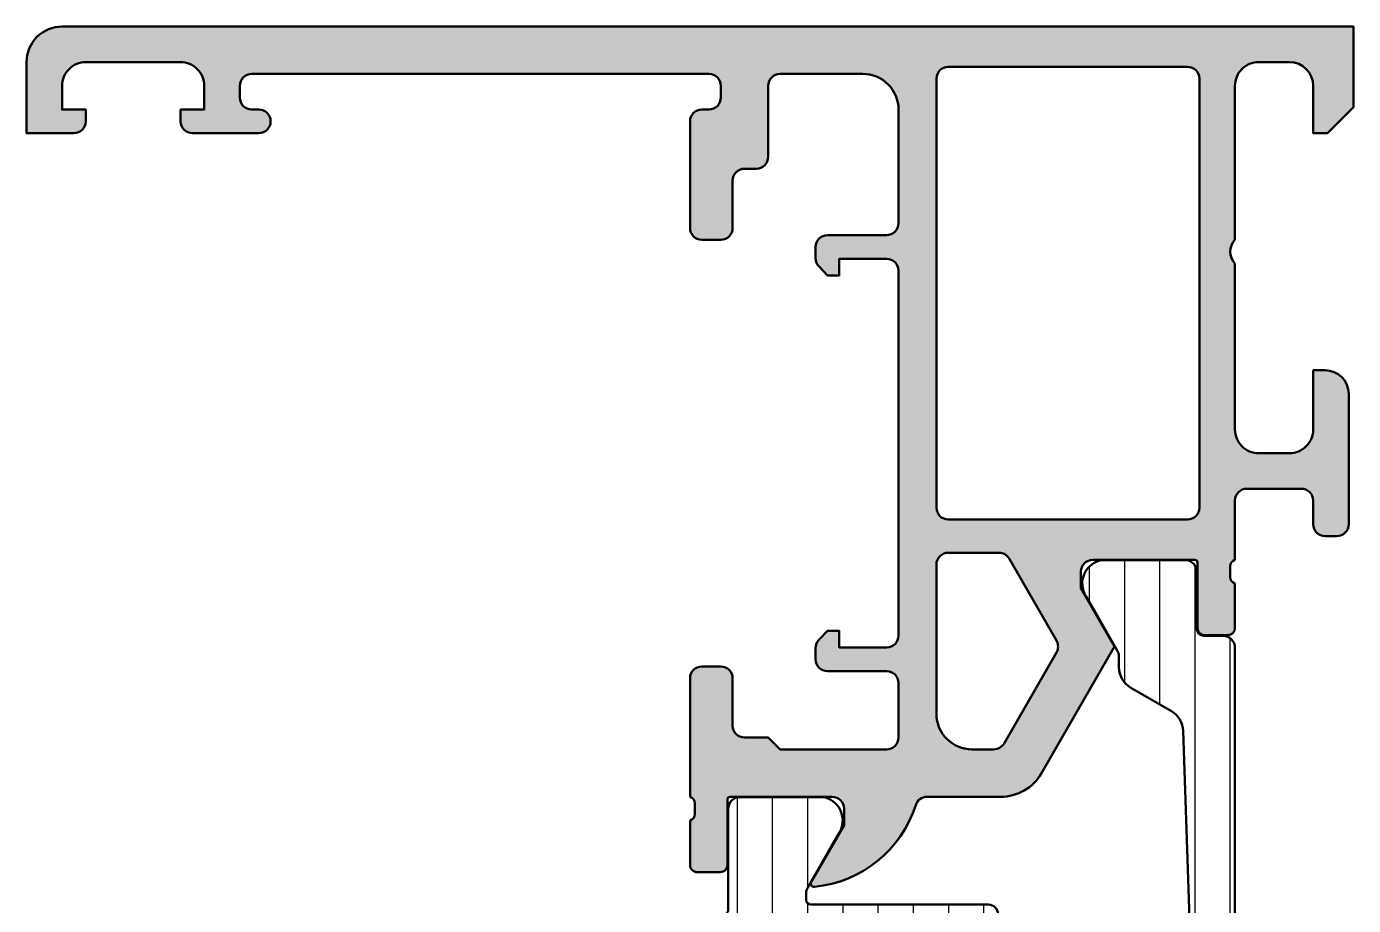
# Model space of a CAD drawing. Extents: x -30 to 48, y 0 to 85.
# Drawn here: x -30 to 26, y 47.9 to 85 of the extents above; entities that cross this region are included whole.
import ezdxf

# ---------------------------------------------------------------- set-up
doc = ezdxf.new("R2010")
doc.units = 0
for name, color, linetype, lineweight in [('0S-Alu contour', 7, 'Continuous', 50), ('0S-Alu hatch', 252, 'Continuous', 25), ('0S-Plastic contour', 254, 'Continuous', 50), ('0S-Plastic hatch', 253, 'Continuous', 25)]:
    doc.layers.add(name, color=color, linetype=linetype, lineweight=lineweight)
pattern_1 = [(90, (0, 0), (-1.4859, 0), [])]

# ---------------------------------------------------------------- blocks, each defined once
blk = doc.blocks.new('333180__15381A2C_523D_48C6_9BEA_BC5B060BC42C_')
at = {"layer": '0S-Alu hatch'}
h = blk.add_hatch(color=256, dxfattribs=at)
edge = h.paths.add_edge_path()
edge.add_line((-30.00000000000006, 83.50000000000003), (-30, 80.5))
edge.add_line((-30, 80.5), (-28.00000000000006, 80.5))
edge.add_arc((-28.00000000000006, 81.00000000000003), 0.5000000000000285, 270, 360)
edge.add_line((-27.50000000000003, 81.00000000000003), (-27.50000000000003, 81.5))
edge.add_line((-27.50000000000003, 81.5), (-28.50000000000003, 81.5))
edge.add_line((-28.50000000000003, 81.5), (-28.50000000000003, 82.5))
edge.add_ellipse((-27.50000000000003, 82.50000000000001), major_axis=(-0.9999999999999928, 0), ratio=1, start_angle=269.9999999999996, end_angle=360, ccw=False)
edge.add_line((-27.50000000000003, 83.49999999999999), (-23.50000000000003, 83.49999999999999))
edge.add_ellipse((-23.50000000000002, 82.50000000000001), major_axis=(-0.9999999999999857, 0), ratio=1, start_angle=180, end_angle=270.0000000000004, ccw=False)
edge.add_line((-22.50000000000003, 82.5), (-22.50000000000003, 81.5))
edge.add_line((-22.50000000000003, 81.5), (-23.50000000000003, 81.5))
edge.add_line((-23.50000000000003, 81.5), (-23.50000000000003, 81))
edge.add_arc((-23.00000000000003, 81.00000000000001), 0.5, 180, 270.0000000000017)
edge.add_line((-23.00000000000002, 80.50000000000001), (-20.20000000000002, 80.5))
edge.add_arc((-20.20000000000002, 81), 0.5, 270, 450)
edge.add_line((-20.20000000000002, 81.5), (-20.5, 81.5))
edge.add_ellipse((-20.50000000000002, 82.00000000000001), major_axis=(-0.5000000000000142, 0), ratio=1, start_angle=0, end_angle=90.00000000000239, ccw=False)
edge.add_line((-21.00000000000004, 82.00000000000001), (-21.00000000000003, 82.5))
edge.add_ellipse((-20.50000000000044, 82.50000000000001), major_axis=(-0.4999999999995915, 0), ratio=1, start_angle=270.00000000000205, end_angle=360, ccw=False)
edge.add_line((-20.50000000000046, 82.99999999999959), (-1.199999999999903, 83))
edge.add_ellipse((-1.200000000000111, 82.49999999999976), major_axis=(-0.5000000000002274, 0), ratio=1, start_angle=180, end_angle=269.9999999999761, ccw=False)
edge.add_line((-0.6999999999998892, 82.49999999999976), (-0.6999999999999034, 81.9999999999996))
edge.add_ellipse((-1.19999999999979, 81.99999999999986), major_axis=(-0.4999999999998872, 0), ratio=1, start_angle=89.9999999999871, end_angle=180, ccw=False)
edge.add_line((-1.199999999999903, 81.49999999999996), (-1.499999999999857, 81.5))
edge.add_arc((-1.499999999999836, 81.00000000000017), 0.4999999999998295, 90.00000000000244, 180)
edge.add_line((-1.999999999999666, 81.00000000000017), (-2.000000000000085, 76.5))
edge.add_arc((-1.500000000000078, 76.5), 0.5000000000000071, 180, 269.9999999999959)
edge.add_line((-1.500000000000113, 76), (-0.6999999999999176, 76.00000000000003))
edge.add_arc((-0.6999999999996476, 76.49999999999977), 0.4999999999997442, 269.9999999999691, 360)
edge.add_line((-0.1999999999999034, 76.49999999999977), (-0.1999999999999034, 78.5))
edge.add_ellipse((0.300000000000083, 78.50000000000001), major_axis=(-0.4999999999999864, 0), ratio=1, start_angle=270.00000000000335, end_angle=360, ccw=False)
edge.add_line((0.300000000000054, 79), (0.8000000000000824, 79.00000000000003))
edge.add_arc((0.8000000000000042, 79.50000000000011), 0.5000000000000853, 270.000000000009, 360)
edge.add_line((1.300000000000089, 79.50000000000009), (1.300000000000068, 82.50000000000003))
edge.add_ellipse((1.80000000000011, 82.49999999999999), major_axis=(-0.5000000000000425, 0), ratio=1, start_angle=270.00000000000324, end_angle=360, ccw=False)
edge.add_line((1.800000000000082, 83.00000000000001), (5.300000000000082, 83.00000000000001))
edge.add_ellipse((5.300000000000097, 81.50000000000003), major_axis=(-1.499999999999985, 0), ratio=1, start_angle=180, end_angle=270.00000000000057, ccw=False)
edge.add_line((6.800000000000082, 81.50000000000003), (6.800000000000096, 76.69999999999982))
edge.add_ellipse((6.300000000000068, 76.69999999999985), major_axis=(-0.5000000000000285, 0), ratio=1, start_angle=89.9999999999983, end_angle=180, ccw=False)
edge.add_line((6.300000000000054, 76.19999999999982), (3.7999999999994, 76.1999999999997))
edge.add_arc((3.799999999999577, 75.69999999999976), 0.4999999999999432, 90.00000000002036, 180)
edge.add_line((3.299999999999634, 75.69999999999976), (3.299999999999613, 75.22233087468456))
edge.add_arc((3.8000000000021, 75.22233087468514), 0.5000000000024869, 180, 225.0000000000633)
edge.add_line((3.446446609407458, 74.8687774840897), (3.800000000000068, 74.49999999999957))
edge.add_line((3.800000000000068, 74.49999999999957), (4.299999999999656, 74.49999999999952))
edge.add_line((4.299999999999656, 74.49999999999952), (4.299999999999627, 75.19999999999963))
edge.add_line((4.299999999999627, 75.19999999999963), (6.300000000000309, 75.19999999999968))
edge.add_ellipse((6.300000000000171, 74.69999999999975), major_axis=(-0.499999999999929, 0), ratio=1, start_angle=180, end_angle=269.9999999999841, ccw=False)
edge.add_line((6.800000000000096, 74.69999999999976), (6.800000000000096, 59.29999999999971))
edge.add_ellipse((6.300000000000124, 59.2999999999997), major_axis=(-0.4999999999999725, 0), ratio=1, start_angle=90.0000000000017, end_angle=180, ccw=False)
edge.add_line((6.300000000000139, 58.79999999999973), (4.299999999999641, 58.79999999999973))
edge.add_line((4.299999999999641, 58.79999999999973), (4.299999999999641, 59.49999999999987))
edge.add_line((4.299999999999641, 59.49999999999987), (3.800000000000082, 59.49999999999978))
edge.add_line((3.800000000000082, 59.49999999999978), (3.446446609407473, 59.13122251590955))
edge.add_arc((3.800000000001674, 58.77766912531429), 0.5000000000020641, 134.9999999999136, 180)
edge.add_line((3.299999999999609, 58.77766912531429), (3.299999999999599, 58.29999999999971))
edge.add_arc((3.799999999999741, 58.29999999999991), 0.5000000000001421, 180, 269.9999999999902)
edge.add_line((3.799999999999656, 57.79999999999977), (6.30000000000011, 57.79999999999976))
edge.add_ellipse((6.300000000000025, 57.2999999999997), major_axis=(-0.500000000000057, 0), ratio=1, start_angle=180, end_angle=269.9999999999902, ccw=False)
edge.add_line((6.800000000000082, 57.2999999999997), (6.800000000000096, 55.00000000000115))
edge.add_ellipse((6.299999999998905, 55.00000000000146), major_axis=(-0.500000000001191, 0), ratio=1, start_angle=89.99999999997692, end_angle=180, ccw=False)
edge.add_line((6.299999999998703, 54.50000000000027), (1.800000000000125, 54.50000000000001))
edge.add_line((1.800000000000125, 54.50000000000001), (1.300000000000096, 55.00000000000001))
edge.add_line((1.300000000000096, 55.00000000000001), (0.300000000000324, 55))
edge.add_ellipse((0.3000000000002382, 55.50000000000014), major_axis=(-0.5000000000001421, 0), ratio=1, start_angle=0, end_angle=90.00000000000978, ccw=False)
edge.add_line((-0.1999999999999034, 55.50000000000014), (-0.1999999999999034, 57.49999999999956))
edge.add_arc((-0.7000000000000597, 57.49999999999983), 0.5000000000001564, 0, 89.99999999998207)
edge.add_line((-0.6999999999999034, 57.99999999999998), (-1.499999999999658, 57.99999999999997))
edge.add_arc((-1.499999999999985, 57.49999999999987), 0.5000000000000995, 89.99999999996253, 180)
edge.add_line((-2.000000000000085, 57.49999999999987), (-2.000000000000085, 52.50000000000013))
edge.add_ellipse((-2.078836446543101, 52.232479408007), major_axis=(-0.2788950563274334, 0), ratio=1, start_angle=178.8354106259076, end_angle=253.5801235805137, ccw=False)
edge.add_line((-1.799999000000056, 52.22681100000865), (-1.79999900000007, 51.77321700000864))
edge.add_ellipse((-2.078867095643279, 51.76755634053158), major_axis=(-0.27892554173719, 0), ratio=1, start_angle=106.42459455535769, end_angle=181.1628700728862, ccw=False)
edge.add_line((-2.000000000000085, 51.50001300000861), (-2.000000000000085, 49.62000200000011))
edge.add_arc((-1.700000000000081, 49.62000200000012), 0.3000000000000043, 180, 270.0000000000013)
edge.add_line((-1.700000000000074, 49.32000200000011), (-0.7200256809572921, 49.32000200000011))
edge.add_arc((-0.7200256809572921, 49.62000200000012), 0.3000000000000114, 270, 360)
edge.add_line((-0.4200256809572807, 49.62000200000012), (-0.4200256809572807, 52.38000000000012))
edge.add_ellipse((-0.3000256809573901, 52.38000000000012), major_axis=(-0.1199999999998905, 0), ratio=1, start_angle=269.99999999999307, end_angle=360, ccw=False)
edge.add_line((-0.3000256809573756, 52.50000000000001), (3.999999999999943, 52.50000000000003))
edge.add_ellipse((3.999999999999966, 52.00000000000001), major_axis=(-0.5000000000000214, 0), ratio=1, start_angle=180, end_angle=270.00000000000273, ccw=False)
edge.add_line((4.499999999999985, 52.00000000000001), (4.499999999999985, 51.29999999999992))
edge.add_line((4.499999999999985, 51.29999999999992), (3.118504542377593, 48.90717967697241))
edge.add_arc((3.238119784648247, 48.83811978464832), 0.1381197846482663, 150.0000000000167, 275.6225775508091)
edge.add_arc((2.761776758826087, 53.67660886184825), 5.000000000000397, 275.6225775507942, 342.2515836439306)
edge.add_ellipse((7.999999999999895, 52.00000000000041), major_axis=(-0.4999999999996151, 0), ratio=1, start_angle=269.99999999998965, end_angle=342.251583643919, ccw=False)
edge.add_line((7.999999999999985, 52.50000000000003), (11.10728152721253, 52.50000000000001))
edge.add_arc((11.1072815272125, 54.50000000000008), 2.000000000000063, 270.000000000001, 330.0000000000008)
edge.add_line((12.83933233478144, 53.50000000000007), (15.87939745446374, 58.76554724560786))
edge.add_arc((15.76188021535166, 58.8381197846483), 0.1381197846483214, 328.3026777940981, 392.2279331403852)
edge.add_line((15.87872033711122, 58.91177751240658), (14.49999999999998, 61.30000000000001))
edge.add_line((14.49999999999998, 61.30000000000001), (14.49999999999997, 61.99999999999992))
edge.add_ellipse((14.99999999999997, 61.99999999999994), major_axis=(-0.5000000000000036, 0), ratio=1, start_angle=269.99999999999875, end_angle=360, ccw=False)
edge.add_line((14.99999999999998, 62.49999999999994), (19.30002568095718, 62.49999999999997))
edge.add_ellipse((19.30002568095718, 62.37999999999996), major_axis=(-0.1200000000000045, 0), ratio=1, start_angle=180, end_angle=270, ccw=False)
edge.add_line((19.42002568095718, 62.37999999999995), (19.42002568095718, 59.62000199999994))
edge.add_arc((19.72002568095719, 59.62000199999995), 0.3000000000000114, 180, 270.0000000000027)
edge.add_line((19.72002568095721, 59.32000199999994), (20.69999999999998, 59.32000199999994))
edge.add_arc((20.69999999999997, 59.62000199999994), 0.3000000000000043, 270.0000000000013, 360)
edge.add_line((20.99999999999997, 59.62000199999994), (20.99999999999996, 61.50001300000846))
edge.add_ellipse((21.07886709564315, 61.7675563405314), major_axis=(-0.2789255417371571, 0), ratio=1, start_angle=-1.1628700728937815, end_angle=73.57540544464098, ccw=False)
edge.add_line((20.79999899999997, 61.7732170000085), (20.79999899999998, 62.22681100000849))
edge.add_ellipse((21.07883644654302, 62.23247940800685), major_axis=(-0.2788950563274199, 0), ratio=1, start_angle=-73.58012358050632, end_angle=1.1645893740960105, ccw=False)
edge.add_line((20.99999999999997, 62.49999999999996), (20.99999999999997, 64.99999999999999))
edge.add_ellipse((21.5, 65.00000000000001), major_axis=(-0.500000000000032, 0), ratio=1, start_angle=270.00000000000205, end_angle=360, ccw=False)
edge.add_line((21.49999999999999, 65.50000000000004), (23.80000000000004, 65.50000000000001))
edge.add_ellipse((23.79999999999997, 65.00000000000001), major_axis=(-0.5, 0), ratio=1, start_angle=180, end_angle=269.9999999999915, ccw=False)
edge.add_line((24.29999999999997, 65.00000000000001), (24.29999999999998, 63.99999999999993))
edge.add_arc((24.79999999999996, 63.99999999999998), 0.4999999999999787, 180, 270.0000000000057)
edge.add_line((24.80000000000001, 63.50000000000001), (25.29999999999998, 63.50000000000001))
edge.add_arc((25.29999999999996, 64.00000000000003), 0.5000000000000214, 270.0000000000025, 360)
edge.add_line((25.79999999999998, 64.00000000000003), (25.79999999999997, 69.49999999999997))
edge.add_arc((24.79999999999998, 69.5), 0.9999999999999928, 0, 89.99999999999797)
edge.add_line((24.80000000000001, 70.5), (24.29999999999998, 70.5))
edge.add_line((24.29999999999998, 70.5), (24.29999999999998, 68))
edge.add_ellipse((23.29999999999999, 67.99999999999999), major_axis=(-0.9999999999999928, 0), ratio=1, start_angle=89.9999999999996, end_angle=180, ccw=False)
edge.add_line((23.29999999999998, 67), (21.9999999999999, 67))
edge.add_ellipse((21.9999999999999, 67.99999999999994), major_axis=(-0.999999999999943, 0), ratio=1, start_angle=0, end_angle=90.00000000000023, ccw=False)
edge.add_line((20.99999999999996, 67.99999999999994), (20.99999999999997, 75))
edge.add_ellipse((21.52499999999996, 75.5), major_axis=(-0.7249999999999939, 0), ratio=1, start_angle=-43.602818972704085, end_angle=43.602818972704085, ccw=False)
edge.add_line((20.99999999999997, 76), (20.99999999999997, 82.5))
edge.add_ellipse((21.99999999999997, 82.50000000000001), major_axis=(-0.9999999999999928, 0), ratio=1, start_angle=269.9999999999996, end_angle=360, ccw=False)
edge.add_line((21.99999999999997, 83.49999999999999), (23.29999999999997, 83.49999999999999))
edge.add_ellipse((23.29999999999996, 82.49999999999999), major_axis=(-1.000000000000028, 0), ratio=1, start_angle=180, end_angle=269.9999999999996, ccw=False)
edge.add_line((24.29999999999998, 82.49999999999999), (24.29999999999998, 80.5))
edge.add_line((24.29999999999998, 80.5), (24.89999999999993, 80.5))
edge.add_line((24.89999999999993, 80.5), (25.99999999999996, 81.59999999999997))
edge.add_line((25.99999999999996, 81.59999999999997), (26, 85))
edge.add_line((26, 85), (-28.50000000000006, 85))
edge.add_arc((-28.50000000000007, 83.50000000000001), 1.499999999999985, 89.99999999999946, 180)
edge = h.paths.add_edge_path()
edge.add_line((8.900000000000347, 83.30000000000001), (19, 83.30000000000001))
edge.add_ellipse((18.99999999999996, 82.80000000000003), major_axis=(-0.4999999999999858, 0), ratio=1, start_angle=180, end_angle=269.9999999999951, ccw=False)
edge.add_line((19.49999999999994, 82.79999999999998), (19.49999999999994, 64.69999999999997))
edge.add_ellipse((18.99999999999996, 64.69999999999997), major_axis=(-0.4999999999999858, 0), ratio=1, start_angle=90.00000000000159, end_angle=180, ccw=False)
edge.add_line((18.99999999999997, 64.19999999999999), (8.900000000000347, 64.19999999999999))
edge.add_ellipse((8.900000000000347, 64.69999999999997), major_axis=(-0.5, 0), ratio=1, start_angle=0, end_angle=90, ccw=False)
edge.add_line((8.400000000000347, 64.69999999999997), (8.400000000000347, 82.79999999999998))
edge.add_ellipse((8.90000000000036, 82.79999999999998), major_axis=(-0.5000000000000142, 0), ratio=1, start_angle=270.00000000000165, end_angle=360, ccw=False)
edge = h.paths.add_edge_path()
edge.add_ellipse((13.03455028219898, 58.83812740347671), major_axis=(-0.5000000000000586, 0), ratio=1, start_angle=150.0000000000058, end_angle=209.9978307071277, ccw=False)
edge.add_line((13.46756298409127, 58.58812740347673), (11.25161909450986, 54.75000000000001))
edge.add_ellipse((10.81860639261762, 55), major_axis=(-0.5000000000000071, 0), ratio=1, start_angle=90.00000000000318, end_angle=150.0000000000017, ccw=False)
edge.add_line((10.81860639261765, 54.5), (9.900000000000373, 54.5))
edge.add_ellipse((9.90000000000039, 55.99999999999998), major_axis=(-1.499999999999985, 0), ratio=1, start_angle=0, end_angle=89.99999999999937, ccw=False)
edge.add_line((8.400000000000404, 56), (8.400000000000318, 62.3))
edge.add_ellipse((8.900000000000304, 62.3), major_axis=(-0.4999999999999858, 0), ratio=1, start_angle=269.9999999999984, end_angle=360, ccw=False)
edge.add_line((8.900000000000318, 62.79999999999998), (11.03601196421996, 62.79999999999999))
edge.add_ellipse((11.03601196421997, 62.30000000000003), major_axis=(-0.4999999999999609, 0), ratio=1, start_angle=209.9978307071229, end_angle=270.0000000000008, ccw=False)
edge.add_line((11.46903413112758, 62.54998360539565), (13.46757244910665, 59.08811100887243))
at = {"layer": '0S-Alu contour', "color": 7}
for points in [[(24.29999999999998, 82.49999999999999), (24.29999999999998, 80.5), (24.89999999999993, 80.5), (25.99999999999996, 81.59999999999997), (26, 85), (-28.50000000000006, 85)], [(-30.00000000000006, 83.50000000000003), (-30, 80.5), (-28.00000000000006, 80.5)], [(-27.50000000000003, 83.49999999999999), (-23.50000000000003, 83.49999999999999)], [(21.99999999999997, 83.49999999999999), (23.29999999999997, 83.49999999999999)], [(-20.50000000000046, 82.99999999999959), (-1.199999999999903, 83)], [(1.800000000000082, 83.00000000000001), (5.300000000000082, 83.00000000000001)], [(8.900000000000347, 83.30000000000001), (19, 83.30000000000001)], [(-27.50000000000003, 81.00000000000003), (-27.50000000000003, 81.5), (-28.50000000000003, 81.5), (-28.50000000000003, 82.5)], [(-22.50000000000003, 82.5), (-22.50000000000003, 81.5), (-23.50000000000003, 81.5), (-23.50000000000003, 81)], [(-21.00000000000004, 82.00000000000001), (-21.00000000000003, 82.5)], [(-0.6999999999998892, 82.49999999999976), (-0.6999999999999034, 81.9999999999996)], [(1.300000000000089, 79.50000000000009), (1.300000000000068, 82.50000000000003)], [(8.400000000000347, 64.69999999999997), (8.400000000000347, 82.79999999999998)], [(19.49999999999994, 82.79999999999998), (19.49999999999994, 64.69999999999997)], [(20.99999999999997, 76), (20.99999999999997, 82.5)], [(-20.20000000000002, 81.5), (-20.5, 81.5)], [(-1.199999999999903, 81.49999999999996), (-1.499999999999857, 81.5)], [(6.800000000000082, 81.50000000000003), (6.800000000000096, 76.69999999999982)], [(-1.999999999999666, 81.00000000000017), (-2.000000000000085, 76.5)], [(-23.00000000000002, 80.50000000000001), (-20.20000000000002, 80.5)], [(0.300000000000054, 79), (0.8000000000000824, 79.00000000000003)], [(-0.1999999999999034, 76.49999999999977), (-0.1999999999999034, 78.5)], [(6.300000000000054, 76.19999999999982), (3.7999999999994, 76.1999999999997)], [(-1.500000000000113, 76), (-0.6999999999999176, 76.00000000000003)], [(3.299999999999634, 75.69999999999976), (3.299999999999613, 75.22233087468456)], [(3.446446609407458, 74.8687774840897), (3.800000000000068, 74.49999999999957), (4.299999999999656, 74.49999999999952), (4.299999999999627, 75.19999999999963), (6.300000000000309, 75.19999999999968)], [(6.800000000000096, 74.69999999999976), (6.800000000000096, 59.29999999999971)], [(20.99999999999996, 67.99999999999994), (20.99999999999997, 75)], [(24.80000000000001, 70.5), (24.29999999999998, 70.5), (24.29999999999998, 68)], [(25.79999999999998, 64.00000000000003), (25.79999999999997, 69.49999999999997)], [(23.29999999999998, 67), (21.9999999999999, 67)], [(20.99999999999997, 62.49999999999996), (20.99999999999997, 64.99999999999999)], [(21.49999999999999, 65.50000000000004), (23.80000000000004, 65.50000000000001)], [(24.29999999999997, 65.00000000000001), (24.29999999999998, 63.99999999999993)], [(18.99999999999997, 64.19999999999999), (8.900000000000347, 64.19999999999999)], [(24.80000000000001, 63.50000000000001), (25.29999999999998, 63.50000000000001)], [(8.900000000000318, 62.79999999999998), (11.03601196421996, 62.79999999999999)], [(8.400000000000404, 56), (8.400000000000318, 62.3)], [(11.46903413112758, 62.54998360539565), (13.46757244910665, 59.08811100887243)], [(14.99999999999998, 62.49999999999994), (19.30002568095718, 62.49999999999997)], [(19.42002568095718, 62.37999999999995), (19.42002568095718, 59.62000199999994)], [(20.79999899999997, 61.7732170000085), (20.79999899999998, 62.22681100000849)], [(15.87872033711122, 58.91177751240658), (14.49999999999998, 61.30000000000001), (14.49999999999997, 61.99999999999992)], [(20.99999999999997, 59.62000199999994), (20.99999999999996, 61.50001300000846)], [(6.300000000000139, 58.79999999999973), (4.299999999999641, 58.79999999999973), (4.299999999999641, 59.49999999999987), (3.800000000000082, 59.49999999999978), (3.446446609407473, 59.13122251590955)], [(19.72002568095721, 59.32000199999994), (20.69999999999998, 59.32000199999994)], [(3.299999999999609, 58.77766912531429), (3.299999999999599, 58.29999999999971)], [(13.46756298409127, 58.58812740347673), (11.25161909450986, 54.75000000000001)], [(12.83933233478144, 53.50000000000007), (15.87939745446374, 58.76554724560786)], [(-0.6999999999999034, 57.99999999999998), (-1.499999999999658, 57.99999999999997)], [(3.799999999999656, 57.79999999999977), (6.30000000000011, 57.79999999999976)], [(-2.000000000000085, 57.49999999999987), (-2.000000000000085, 52.50000000000013)], [(-0.1999999999999034, 55.50000000000014), (-0.1999999999999034, 57.49999999999956)], [(6.800000000000082, 57.2999999999997), (6.800000000000096, 55.00000000000115)], [(6.299999999998703, 54.50000000000027), (1.800000000000125, 54.50000000000001), (1.300000000000096, 55.00000000000001), (0.300000000000324, 55)], [(10.81860639261765, 54.5), (9.900000000000373, 54.5)], [(-1.799999000000056, 52.22681100000865), (-1.79999900000007, 51.77321700000864)], [(-0.4200256809572807, 49.62000200000012), (-0.4200256809572807, 52.38000000000012)], [(-0.3000256809573756, 52.50000000000001), (3.999999999999943, 52.50000000000003)], [(7.999999999999985, 52.50000000000003), (11.10728152721253, 52.50000000000001)], [(4.499999999999985, 52.00000000000001), (4.499999999999985, 51.29999999999992), (3.118504542377593, 48.90717967697241)], [(-2.000000000000085, 51.50001300000861), (-2.000000000000085, 49.62000200000011)], [(-1.700000000000074, 49.32000200000011), (-0.7200256809572921, 49.32000200000011)]]:
    blk.add_lwpolyline(points, dxfattribs=at)
for centre, radius, start, end in [((-28.50000000000007, 83.50000000000001), 1.499999999999985, 89.99999999999946, 180), ((-20.20000000000002, 81), 0.5, 270, 90), ((-1.499999999999836, 81.00000000000017), 0.4999999999998295, 90.00000000000244, 180), ((-28.00000000000006, 81.00000000000003), 0.5000000000000285, 270, 0), ((-23.00000000000003, 81.00000000000001), 0.5, 180, 270.0000000000017), ((0.8000000000000042, 79.50000000000011), 0.5000000000000853, 270.000000000009, 0), ((-1.500000000000078, 76.5), 0.5000000000000071, 180, 269.9999999999959), ((-0.6999999999996476, 76.49999999999977), 0.4999999999997442, 269.9999999999691, 0), ((3.799999999999577, 75.69999999999976), 0.4999999999999432, 90.00000000002036, 180), ((3.8000000000021, 75.22233087468514), 0.5000000000024869, 180, 225.0000000000633), ((24.79999999999998, 69.5), 0.9999999999999928, 0, 89.99999999999797), ((24.79999999999996, 63.99999999999998), 0.4999999999999787, 180, 270.0000000000057), ((25.29999999999996, 64.00000000000003), 0.5000000000000214, 270.0000000000025, 0), ((19.72002568095719, 59.62000199999995), 0.3000000000000114, 180, 270.0000000000027), ((20.69999999999997, 59.62000199999994), 0.3000000000000043, 270.0000000000013, 0), ((3.800000000001674, 58.77766912531429), 0.5000000000020641, 134.9999999999136, 180), ((15.76188021535166, 58.8381197846483), 0.1381197846483214, 328.3026777940981, 32.22793314038523), ((3.799999999999741, 58.29999999999991), 0.5000000000001421, 180, 269.9999999999902), ((-1.499999999999985, 57.49999999999987), 0.5000000000000995, 89.99999999996253, 180), ((-0.7000000000000597, 57.49999999999983), 0.5000000000001564, 0, 89.99999999998207), ((11.1072815272125, 54.50000000000008), 2.000000000000063, 270.000000000001, 330.0000000000008), ((2.761776758826087, 53.67660886184825), 5.000000000000397, 275.6225775507942, 342.2515836439306), ((-1.700000000000081, 49.62000200000012), 0.3000000000000043, 180, 270.0000000000013), ((-0.7200256809572921, 49.62000200000012), 0.3000000000000114, 270, 0), ((3.238119784648247, 48.83811978464832), 0.1381197846482663, 150.0000000000167, 275.6225775508091)]:
    blk.add_arc(centre, radius, start, end, dxfattribs=at)
at = {"layer": '0S-Alu contour', "color": 7, "extrusion": (0, 0, -1)}
for centre, radius, start, end in [((27.50000000000003, 82.50000000000001), 0.9999999999999928, 0, 90.0000000000004), ((23.50000000000002, 82.50000000000001), 0.9999999999999857, 89.99999999999959, 180), ((-21.99999999999997, 82.50000000000001), 0.9999999999999928, 0, 90.0000000000004), ((-23.29999999999996, 82.49999999999999), 1.000000000000028, 90.0000000000004, 180), ((20.50000000000044, 82.50000000000001), 0.4999999999995915, 0, 89.99999999999797), ((1.200000000000111, 82.49999999999976), 0.5000000000002274, 90.00000000002385, 180), ((-1.80000000000011, 82.49999999999999), 0.5000000000000425, 0, 89.99999999999677), ((-5.300000000000097, 81.50000000000003), 1.499999999999985, 89.99999999999943, 180), ((-8.90000000000036, 82.79999999999998), 0.5000000000000142, 0, 89.99999999999837), ((-18.99999999999996, 82.80000000000003), 0.4999999999999858, 90.00000000000487, 180), ((20.50000000000002, 82.00000000000001), 0.5000000000000142, 269.9999999999976, 0), ((1.19999999999979, 81.99999999999986), 0.4999999999998872, 180, 270.0000000000129), ((-0.300000000000083, 78.50000000000001), 0.4999999999999864, 0, 89.99999999999666), ((-6.300000000000068, 76.69999999999985), 0.5000000000000285, 180, 270.0000000000017), ((-21.52499999999996, 75.5), 0.7249999999999939, 316.3971810272959, 43.6028189727041), ((-6.300000000000171, 74.69999999999975), 0.499999999999929, 90.00000000001589, 180), ((-21.9999999999999, 67.99999999999994), 0.999999999999943, 269.9999999999998, 0), ((-23.29999999999999, 67.99999999999999), 0.9999999999999928, 180, 270.0000000000004), ((-21.5, 65.00000000000001), 0.500000000000032, 0, 89.99999999999797), ((-23.79999999999997, 65.00000000000001), 0.5, 90.00000000000855, 180), ((-8.900000000000347, 64.69999999999997), 0.5, 270, 0), ((-18.99999999999996, 64.69999999999997), 0.4999999999999858, 180, 269.9999999999984), ((-8.900000000000304, 62.3), 0.4999999999999858, 0, 90.0000000000016), ((-11.03601196421997, 62.30000000000003), 0.4999999999999609, 89.9999999999992, 150.0021692928771), ((-14.99999999999997, 61.99999999999994), 0.5000000000000036, 0, 90.00000000000122), ((-19.30002568095718, 62.37999999999996), 0.1200000000000045, 90, 180), ((-21.07883644654302, 62.23247940800685), 0.2788950563274199, 358.835410625904, 73.58012358050634), ((-21.07886709564315, 61.7675563405314), 0.2789255417371571, 286.424594555359, 1.162870072893747), ((-6.300000000000124, 59.2999999999997), 0.4999999999999725, 180, 269.9999999999983), ((-13.03455028219898, 58.83812740347671), 0.5000000000000586, 150.0021692928723, 209.9999999999943), ((-6.300000000000025, 57.2999999999997), 0.500000000000057, 90.00000000000978, 180), ((-0.3000000000002382, 55.50000000000014), 0.5000000000001421, 269.9999999999902, 0), ((-9.90000000000039, 55.99999999999998), 1.499999999999985, 270.0000000000006, 0), ((-6.299999999998905, 55.00000000000146), 0.500000000001191, 180, 270.0000000000231), ((-10.81860639261762, 55), 0.5000000000000071, 209.9999999999984, 269.9999999999968), ((2.078836446543101, 52.232479408007), 0.2788950563274334, 106.4198764194863, 181.1645893740925), ((0.3000256809573901, 52.38000000000012), 0.1199999999998905, 0, 90.00000000000696), ((-3.999999999999966, 52.00000000000001), 0.5000000000000214, 89.99999999999729, 180), ((-7.999999999999895, 52.00000000000041), 0.4999999999996151, 17.74841635608099, 90.00000000001037), ((2.078867095643279, 51.76755634053158), 0.27892554173719, 178.8371299271138, 253.5754054446423)]:
    blk.add_arc(centre, radius, start, end, dxfattribs=at)
blk = doc.blocks.new('284041__2DB3DF79_55A1_4607_901F_B803DA439ABD___75DD4D6E_6CBE_4624_A0D2_800A6CC2FA48_')
at = {"layer": '0S-Plastic hatch'}
h = blk.add_hatch(dxfattribs=at)
h.set_pattern_fill('ANSI31', color=256, scale=0.4680000000000001, angle=45, style=0)
h.set_pattern_definition(pattern_1)
edge = h.paths.add_edge_path()
edge.add_line((10.60005496737442, 47.9500000000022), (3.100054967374369, 47.95000000000223))
edge.add_ellipse((3.100054967374529, 48.15000000000215), major_axis=(-0.1999999999999176, 0), ratio=1, start_angle=0, end_angle=89.99999999995413, ccw=False)
edge.add_line((2.900054967374614, 48.15000000000214), (2.899977361976347, 48.42581878700407))
edge.add_ellipse((3.399977361871211, 48.42580853271041), major_axis=(-0.5000000000000151, 0), ratio=1, start_angle=330.00000340065736, end_angle=359.9988249444108, ccw=False)
edge.add_line((2.966964645140812, 48.67580850700996), (4.285481498099471, 50.95954700000001))
edge.add_arc((3.444228849108128, 51.50018192527716), 0.99999607092447, 327.2729839001595, 441.8183919481005)
edge.add_line((3.586539498099476, 52.49), (0.1099980000000045, 52.49000000000001))
edge.add_arc((0.1099953603749384, 51.99000402256138), 0.4999959774455975, 89.99969751881494, 180.0003024817733)
edge.add_line((-0.3900006170636913, 51.99000138293119), (-0.3894094438636841, 47.75004182869323))
edge.add_ellipse((-0.6894094409476088, 47.75000000000217), major_axis=(-0.2999999999999903, 0), ratio=1, start_angle=89.99999999999909, end_angle=180.0079886915353, ccw=False)
edge.add_line((-0.689409440947614, 47.45000000000217), (-6.165970436409693, 47.45000000000217))
edge.add_arc((-6.1659704364098, 46.9500000000018), 0.5000000000003766, 89.99999999998779, 119.9999999999898)
edge.add_line((-6.415970436409913, 47.38301270189439), (-10.64994503262529, 44.93852632902735))
edge.add_arc((-10.39994503262541, 44.50551362713494), 0.5000000000000941, 119.9999999999768, 180)
edge.add_line((-10.89994503262551, 44.50551362713494), (-10.89994503262551, 34.20188277422025))
edge.add_line((-10.89994503262551, 34.20188277422025), (-10.44170151195215, 23.70638061263665))
edge.add_arc((-9.442653290370458, 23.75000000000201), 0.9999999999998387, 182.5000000000017, 270.0000000000061)
edge.add_line((-9.442653290370352, 22.75000000000217), (-1.582449368332795, 22.75000000000216))
edge.add_ellipse((-1.582449368332762, 22.25000000000234), major_axis=(-0.4999999999998224, 0), ratio=1, start_angle=207.0072193886976, end_angle=270.0000000000038, ccw=False)
edge.add_line((-1.136974711653984, 22.47705138241774), (-0.4219590108659972, 21.07419106754012))
edge.add_ellipse((-0.6892438048734401, 20.9379602380909), major_axis=(-0.3000000000000417, 0), ratio=1, start_angle=179.9920113084649, end_angle=207.0072193886795, ccw=False)
edge.add_line((-0.3892438077894624, 20.93791840939998), (-0.3900006170636843, 15.50999861706369))
edge.add_arc((0.1099953603749313, 15.50999597743861), 0.4999959774455833, 179.9996975182267, 270.0003024811859)
edge.add_line((0.1099980000000044, 15.01), (3.586539498099476, 15.01))
edge.add_arc((3.444228849108128, 15.99981807472285), 0.9999960709244732, 278.1816080518995, 392.7270160998407)
edge.add_line((4.285481498099471, 16.540453), (2.966964645140826, 18.82419149299001))
edge.add_ellipse((3.399977361871231, 19.07419146728957), major_axis=(-0.5000000000000293, 0), ratio=1, start_angle=0.001175055589214935, end_angle=29.999996599344, ccw=False)
edge.add_line((2.899977361976354, 19.0741812129951), (2.900054967374494, 19.3499999995752))
edge.add_ellipse((3.100054967587945, 19.34999999978872), major_axis=(-0.2000000002134512, 0), ratio=1, start_angle=270.0000000612014, end_angle=360, ccw=False)
edge.add_line((3.100054967374312, 19.55000000000217), (10.60005496737448, 19.55000000000218))
edge.add_arc((10.60005496737451, 19.95000000000218), 0.3999999999999986, 269.9999999999959, 449.9999999999959)
edge.add_line((10.60005496737454, 20.35000000000218), (9.600054967374597, 20.35000000000217))
edge.add_ellipse((9.600054967374492, 20.65000000000212), major_axis=(-0.2999999999999474, 0), ratio=1, start_angle=0, end_angle=90.00000000002012, ccw=False)
edge.add_line((9.300054967374543, 20.65000000000212), (9.300054967374585, 20.85000000000218))
edge.add_arc((9.000054967374545, 20.85000000000218), 0.3000000000000398, 0, 180)
edge.add_line((8.700054967374506, 20.85000000000218), (8.700054967374506, 20.65000000000217))
edge.add_ellipse((8.400054967374599, 20.65000000000212), major_axis=(-0.2999999999999065, 0), ratio=1, start_angle=89.99999999999358, end_angle=180, ccw=False)
edge.add_line((8.400054967374565, 20.35000000000221), (2.62970571714657, 20.35000000000217))
edge.add_ellipse((2.629705717146617, 22.35000000000223), major_axis=(-2.000000000000056, 0), ratio=1, start_angle=27.00721938869009, end_angle=89.99999999999869, ccw=False)
edge.add_line((0.8478070904306987, 21.4417944703405), (-3.745419689304362, 30.45370226400084))
edge.add_ellipse((-3.299945032626245, 30.68075364641628), major_axis=(-0.4999999999992484, 0), ratio=1, start_angle=0, end_angle=27.007219388735678, ccw=False)
edge.add_line((-3.799945032625494, 30.68075364641628), (-3.799945032625494, 36.80441558773052))
edge.add_ellipse((-3.299945032625502, 36.80441558773053), major_axis=(-0.499999999999992, 0), ratio=1, start_angle=314.9999999999975, end_angle=360, ccw=False)
edge.add_line((-3.653498423218756, 37.15796897832381), (-0.285731470252486, 40.52573593128984))
edge.add_arc((-1.699945032625535, 41.93994949366299), 2.000000000000004, 314.999999999998, 360)
edge.add_line((0.3000549673744695, 41.93994949366299), (0.3000549673745851, 45.40247913859535))
edge.add_ellipse((1.300054967374508, 45.4024791385953), major_axis=(-0.9999999999999232, 0), ratio=1, start_angle=296.9864693082955, end_angle=360, ccw=False)
edge.add_line((0.8462748960453154, 46.29359285011831), (2.31422408847672, 47.04111371152528))
edge.add_ellipse((2.768004159805663, 46.15000000000317), major_axis=(-0.999999999999005, 0), ratio=1, start_angle=270.0000000000114, end_angle=296.9864693083062, ccw=False)
edge.add_line((2.768004159805464, 47.15000000000218), (8.400054967374423, 47.15000000000214))
edge.add_ellipse((8.400054967374526, 46.85000000000228), major_axis=(-0.2999999999998621, 0), ratio=1, start_angle=180, end_angle=270.00000000002, ccw=False)
edge.add_line((8.700054967374392, 46.85000000000228), (8.700054967374506, 46.65000000000216))
edge.add_arc((9.000054967374515, 46.65000000000216), 0.3000000000000114, 180, 360)
edge.add_line((9.300054967374528, 46.65000000000216), (9.300054967374535, 46.8500000000021))
edge.add_ellipse((9.600054967374476, 46.85000000000224), major_axis=(-0.2999999999999403, 0), ratio=1, start_angle=270.0000000000312, end_angle=360, ccw=False)
edge.add_line((9.600054967374312, 47.15000000000218), (10.60005496737448, 47.15000000000219))
edge.add_arc((10.60005496737445, 47.55000000000219), 0.4000000000000057, 270.0000000000041, 450.000000000004)
edge = h.paths.add_edge_path()
edge.add_line((-10.19994503262547, 39.65000000000218), (-10.19994503262547, 43.81269330410754))
edge.add_ellipse((-9.199945032625472, 43.81269330410754), major_axis=(-0.9999999999999959, 0), ratio=1, start_angle=300.0000000000001, end_angle=360, ccw=False)
edge.add_line((-9.699945032625472, 44.67871870789197), (-6.344431405492521, 46.61602540378662))
edge.add_ellipse((-5.844431405492514, 45.75000000000218), major_axis=(-1, 0), ratio=1, start_angle=270.0000000000004, end_angle=300.0000000000005, ccw=False)
edge.add_line((-5.844431405492521, 46.75000000000219), (-1.999945032625426, 46.75000000000219))
edge.add_ellipse((-1.999945032625426, 45.75000000000218), major_axis=(-1, 0), ratio=1, start_angle=180, end_angle=270, ccw=False)
edge.add_line((-0.9999450326254262, 45.75000000000218), (-0.9999450326254256, 42.06421356237528))
edge.add_ellipse((-1.999945032625433, 42.06421356237528), major_axis=(-1.000000000000007, 0), ratio=1, start_angle=135.0000000000006, end_angle=180, ccw=False)
edge.add_line((-1.292838251438872, 41.35710678118873), (-3.707051813811983, 38.94289321881564))
edge.add_ellipse((-4.414158594998532, 39.65000000000218), major_axis=(-1, 0), ratio=1, start_angle=90, end_angle=135.0000000000001, ccw=False)
edge.add_line((-4.414158594998532, 38.65000000000218), (-9.199945032625472, 38.65000000000218))
edge.add_ellipse((-9.199945032625472, 39.65000000000218), major_axis=(-1, 0), ratio=1, start_angle=0, end_angle=90, ccw=False)
edge = h.paths.add_edge_path()
edge.add_line((-9.486964033625675, 29.85000000000218), (-5.201609791065841, 29.85000000000217))
edge.add_ellipse((-5.201609791065848, 29.35000000000209), major_axis=(-0.5000000000000792, 0), ratio=1, start_angle=206.736747597795, end_angle=269.9999999999992, ccw=False)
edge.add_line((-4.755068277857624, 29.57494594235667), (-2.437811529662448, 24.97494594235659))
edge.add_ellipse((-2.884353042870536, 24.7500000000021), major_axis=(-0.4999999999999219, 0), ratio=1, start_angle=89.9999999999983, end_angle=206.7367475977941, ccw=False)
edge.add_line((-2.88435304287055, 24.25000000000217), (-8.807477825119129, 24.25000000000219))
edge.add_ellipse((-8.807477825119108, 25.25000000000216), major_axis=(-0.999999999999968, 0), ratio=1, start_angle=2.500000000003297, end_angle=89.9999999999988, ccw=False)
edge.add_line((-9.80652604670093, 25.20638061263677), (-9.986488144416636, 29.32819030631975))
edge.add_ellipse((-9.48696403362586, 29.35000000000233), major_axis=(-0.4999999999998437, 0), ratio=1, start_angle=-90.00000000002109, end_angle=2.499999999990507, ccw=False)
edge = h.paths.add_edge_path()
edge.add_ellipse((-9.699945032625465, 37.15000000000218), major_axis=(-0.5, 0), ratio=1, start_angle=270.0000000000008, end_angle=360, ccw=False)
edge.add_line((-9.699945032625472, 37.65000000000218), (-5.599945032625448, 37.65000000000218))
edge.add_ellipse((-5.599945032625448, 37.15000000000218), major_axis=(-0.5, 0), ratio=1, start_angle=180, end_angle=270, ccw=False)
edge.add_line((-5.099945032625448, 37.15000000000218), (-5.099945032625445, 31.35000000000217))
edge.add_ellipse((-5.599945032625448, 31.35000000000217), major_axis=(-0.5000000000000036, 0), ratio=1, start_angle=90, end_angle=180, ccw=False)
edge.add_line((-5.599945032625448, 30.85000000000217), (-9.574285919442678, 30.85000000000218))
edge.add_ellipse((-9.574285919442694, 31.35000000000219), major_axis=(-0.5000000000000155, 0), ratio=1, start_angle=2.500000000001819, end_angle=90.00000000000159, ccw=False)
edge.add_line((-10.07381003023364, 31.32819030631951), (-10.19994503262547, 34.21715682855332))
edge.add_line((-10.19994503262547, 34.21715682855332), (-10.19994503262546, 37.15000000000218))
at = {"layer": '0S-Alu contour', "color": 7}
for points in [[(-9.699945032625472, 44.67871870789197), (-6.344431405492521, 46.61602540378662)], [(-5.844431405492521, 46.75000000000219), (-1.999945032625426, 46.75000000000219)], [(-0.9999450326254262, 45.75000000000218), (-0.9999450326254256, 42.06421356237528)], [(-10.19994503262547, 39.65000000000218), (-10.19994503262547, 43.81269330410754)], [(-1.292838251438872, 41.35710678118873), (-3.707051813811983, 38.94289321881564)], [(-4.414158594998532, 38.65000000000218), (-9.199945032625472, 38.65000000000218)], [(-9.699945032625472, 37.65000000000218), (-5.599945032625448, 37.65000000000218)], [(-10.07381003023364, 31.32819030631951), (-10.19994503262547, 34.21715682855332), (-10.19994503262546, 37.15000000000218)], [(-5.099945032625448, 37.15000000000218), (-5.099945032625445, 31.35000000000217)], [(-5.599945032625448, 30.85000000000217), (-9.574285919442678, 30.85000000000218)], [(-9.486964033625675, 29.85000000000218), (-5.201609791065841, 29.85000000000217)], [(-9.80652604670093, 25.20638061263677), (-9.986488144416636, 29.32819030631975)], [(-4.755068277857624, 29.57494594235667), (-2.437811529662448, 24.97494594235659)], [(-2.88435304287055, 24.25000000000217), (-8.807477825119129, 24.25000000000219)]]:
    blk.add_lwpolyline(points, dxfattribs=at)
at = {"layer": '0S-Alu contour', "color": 7, "extrusion": (0, 0, -1)}
for centre, radius, start, end in [((5.844431405492514, 45.75000000000218), 1, 59.99999999999951, 89.99999999999959), ((1.999945032625426, 45.75000000000218), 1, 90, 180), ((9.199945032625472, 43.81269330410754), 0.9999999999999959, 0, 59.99999999999986), ((1.999945032625433, 42.06421356237528), 1.000000000000007, 180, 224.9999999999994), ((9.199945032625472, 39.65000000000218), 1, 270, 0), ((4.414158594998532, 39.65000000000218), 1, 224.9999999999999, 270), ((9.699945032625465, 37.15000000000218), 0.5, 0, 89.9999999999992), ((5.599945032625448, 37.15000000000218), 0.5, 90, 180), ((9.574285919442694, 31.35000000000219), 0.5000000000000155, 269.9999999999984, 357.4999999999982), ((5.599945032625448, 31.35000000000217), 0.5000000000000036, 180, 270), ((9.48696403362586, 29.35000000000233), 0.4999999999998437, 357.5000000000095, 90.00000000002115), ((5.201609791065848, 29.35000000000209), 0.5000000000000792, 90.00000000000081, 153.263252402205), ((8.807477825119108, 25.25000000000216), 0.999999999999968, 270.0000000000012, 357.4999999999967), ((2.884353042870536, 24.7500000000021), 0.4999999999999219, 153.2632524022059, 270.0000000000017)]:
    blk.add_arc(centre, radius, start, end, dxfattribs=at)
at = {"layer": '0S-Plastic contour', "color": 7}
for points in [[(3.586539498099476, 52.49), (0.1099980000000045, 52.49000000000001)], [(-0.3900006170636913, 51.99000138293119), (-0.3894094438636841, 47.75004182869323)], [(2.966964645140812, 48.67580850700996), (4.285481498099471, 50.95954700000001)], [(2.900054967374614, 48.15000000000214), (2.899977361976347, 48.42581878700407)], [(10.60005496737442, 47.9500000000022), (3.100054967374369, 47.95000000000223)], [(-6.415970436409913, 47.38301270189439), (-10.64994503262529, 44.93852632902735)], [(-0.689409440947614, 47.45000000000217), (-6.165970436409693, 47.45000000000217)], [(0.8462748960453154, 46.29359285011831), (2.31422408847672, 47.04111371152528)], [(2.768004159805464, 47.15000000000218), (8.400054967374423, 47.15000000000214)], [(9.600054967374312, 47.15000000000218), (10.60005496737448, 47.15000000000219)], [(8.700054967374392, 46.85000000000228), (8.700054967374506, 46.65000000000216)], [(9.300054967374528, 46.65000000000216), (9.300054967374535, 46.8500000000021)], [(0.3000549673744695, 41.93994949366299), (0.3000549673745851, 45.40247913859535)], [(-10.89994503262551, 44.50551362713494), (-10.89994503262551, 34.20188277422025), (-10.44170151195215, 23.70638061263665)], [(-3.653498423218756, 37.15796897832381), (-0.285731470252486, 40.52573593128984)], [(-3.799945032625494, 30.68075364641628), (-3.799945032625494, 36.80441558773052)], [(0.8478070904306987, 21.4417944703405), (-3.745419689304362, 30.45370226400084)], [(-9.442653290370352, 22.75000000000217), (-1.582449368332795, 22.75000000000216)], [(-1.136974711653984, 22.47705138241774), (-0.4219590108659972, 21.07419106754012)], [(-0.3892438077894624, 20.93791840939998), (-0.3900006170636843, 15.50999861706369)], [(8.700054967374506, 20.85000000000218), (8.700054967374506, 20.65000000000217)], [(9.300054967374543, 20.65000000000212), (9.300054967374585, 20.85000000000218)], [(8.400054967374565, 20.35000000000221), (2.62970571714657, 20.35000000000217)], [(10.60005496737454, 20.35000000000218), (9.600054967374597, 20.35000000000217)], [(2.899977361976354, 19.0741812129951), (2.900054967374494, 19.3499999995752)], [(3.100054967374312, 19.55000000000217), (10.60005496737448, 19.55000000000218)], [(4.285481498099471, 16.540453), (2.966964645140826, 18.82419149299001)], [(0.1099980000000044, 15.01), (3.586539498099476, 15.01)]]:
    blk.add_lwpolyline(points, dxfattribs=at)
for centre, radius, start, end in [((0.1099953603749384, 51.99000402256138), 0.4999959774455975, 89.99969751881494, 180.0003024817733), ((3.444228849108128, 51.50018192527716), 0.99999607092447, 327.2729839001595, 81.8183919481005), ((10.60005496737445, 47.55000000000219), 0.4000000000000057, 270.0000000000041, 90.00000000000406), ((-6.1659704364098, 46.9500000000018), 0.5000000000003766, 89.99999999998779, 119.9999999999898), ((9.000054967374515, 46.65000000000216), 0.3000000000000114, 180, 0), ((-10.39994503262541, 44.50551362713494), 0.5000000000000941, 119.9999999999768, 180), ((-1.699945032625535, 41.93994949366299), 2.000000000000004, 314.999999999998, 0), ((-9.442653290370458, 23.75000000000201), 0.9999999999998387, 182.5000000000017, 270.0000000000061), ((9.000054967374545, 20.85000000000218), 0.3000000000000398, 0, 180), ((10.60005496737451, 19.95000000000218), 0.3999999999999986, 269.9999999999959, 89.99999999999594), ((3.444228849108128, 15.99981807472285), 0.9999960709244732, 278.1816080518995, 32.72701609984073), ((0.1099953603749313, 15.50999597743861), 0.4999959774455833, 179.9996975182267, 270.0003024811859)]:
    blk.add_arc(centre, radius, start, end, dxfattribs=at)
at = {"layer": '0S-Plastic contour', "color": 7, "extrusion": (0, 0, -1)}
for centre, radius, start, end in [((-3.399977361871211, 48.42580853271041), 0.5000000000000151, 0.0011750555892266, 29.99999659934266), ((0.6894094409476088, 47.75000000000217), 0.2999999999999903, 179.9920113084647, 270.0000000000009), ((-3.100054967374529, 48.15000000000215), 0.1999999999999176, 270.0000000000459, 0), ((-2.768004159805663, 46.15000000000317), 0.999999999999005, 63.01353069169379, 89.99999999998857), ((-8.400054967374526, 46.85000000000228), 0.2999999999998621, 89.99999999997999, 180), ((-9.600054967374476, 46.85000000000224), 0.2999999999999403, 0, 89.99999999996878), ((-1.300054967374508, 45.4024791385953), 0.9999999999999232, 0, 63.01353069170447), ((3.299945032625502, 36.80441558773053), 0.499999999999992, 0, 45.00000000000247), ((3.299945032626245, 30.68075364641628), 0.4999999999992484, 332.9927806112643, 0), ((1.582449368332762, 22.25000000000234), 0.4999999999998224, 89.99999999999618, 152.9927806113024), ((-2.629705717146617, 22.35000000000223), 2.000000000000056, 270.0000000000013, 332.9927806113099), ((0.6892438048734401, 20.9379602380909), 0.3000000000000417, 152.9927806113205, 180.0079886915352), ((-8.400054967374599, 20.65000000000212), 0.2999999999999065, 180, 270.0000000000064), ((-9.600054967374492, 20.65000000000212), 0.2999999999999474, 269.9999999999799, 0), ((-3.399977361871231, 19.07419146728957), 0.5000000000000293, 330.000003400656, 359.9988249444108), ((-3.100054967587945, 19.34999999978872), 0.2000000002134512, 0, 89.99999993879862)]:
    blk.add_arc(centre, radius, start, end, dxfattribs=at)
blk = doc.blocks.new('284041__93BA4B7E_73C5_4CB5_8F7E_C754DE617ABD___C97BC75B_70EF_4A3C_B1D9_01D01CA77272_')
at = {"layer": '0S-Plastic hatch'}
h = blk.add_hatch(dxfattribs=at)
h.set_pattern_fill('ANSI31', color=256, scale=0.4680000000000001, angle=45, style=0)
h.set_pattern_definition(pattern_1)
edge = h.paths.add_edge_path()
edge.add_ellipse((17.09927979381497, 44.24999999999999), major_axis=(-0.5000000000000071, 0), ratio=1, start_angle=-90.00000000000279, end_angle=89.9999999999971, ccw=False)
edge.add_line((17.099279793815, 44.75), (18.64934647878235, 44.75))
edge.add_arc((18.64934647878234, 45.25), 0.5, 270.0000000000008, 361.8961562031937)
edge.add_line((19.14907269776791, 45.26654406414361), (18.81766006032339, 55.27711841856777))
edge.add_arc((17.81820762235222, 55.24403029028048), 1.00000000000003, 1.896156203196491, 59.99999999953306)
edge.add_line((18.3182076223593, 56.11005569406088), (16.60036010306795, 57.10185542176915))
edge.add_ellipse((17.10072020616928, 57.96850454240264), major_axis=(-1.000720206186711, 0), ratio=1, start_angle=0, end_angle=59.99999999947289, ccw=False)
edge.add_line((16.09999999998257, 57.96850454240264), (16.10002263802365, 58.42581878700405))
edge.add_arc((15.60002263812868, 58.42580853271038), 0.5000000000001182, 0.0011750555892266, 29.99999659934138)
edge.add_line((16.03303535485917, 58.67580850700997), (14.71451850190053, 60.959547))
edge.add_ellipse((15.55577115089188, 61.50018192527714), major_axis=(-0.9999960709244797, 0), ratio=1, start_angle=-81.81839194809982, end_angle=32.727016099840625, ccw=False)
edge.add_line((15.41346050190051, 62.49), (18.89000199999999, 62.48999999999999))
edge.add_ellipse((18.89000463962505, 61.99000402256135), major_axis=(-0.4999959774456046, 0), ratio=1, start_angle=179.9996975182268, end_angle=270.00030248118503, ccw=False)
edge.add_line((19.39000061706369, 61.99000138293116), (19.38966598775747, 59.59000299999999))
edge.add_arc((19.68966598775746, 59.59000299999999), 0.2999999999999971, 180, 269.9999999999993)
edge.add_line((19.68966598775746, 59.29000299999999), (20.49999732109081, 59.290003))
edge.add_ellipse((20.49999999615563, 58.79072320234067), major_axis=(-0.499279797666493, 0), ratio=1, start_angle=179.9996930188024, end_angle=270.00030698202704, ccw=False)
edge.add_line((20.99927979381496, 58.79072052728307), (20.99927979381496, 18.70927947272416))
edge.add_ellipse((20.49999999615561, 18.70927679765934), major_axis=(-0.4992797976665107, 0), ratio=1, start_angle=89.99969301797381, end_angle=180.0003069811977, ccw=False)
edge.add_line((20.4999973210908, 18.209997), (19.68966598775747, 18.209997))
edge.add_arc((19.68966598775747, 17.90999699999999), 0.3000000000000043, 90.00000000000067, 180)
edge.add_line((19.38966598775747, 17.90999699999999), (19.39000061706369, 15.50999861706369))
edge.add_ellipse((18.89000463962507, 15.50999597743861), major_axis=(-0.4999959774455797, 0), ratio=1, start_angle=89.99969751881292, end_angle=180.0003024817733, ccw=False)
edge.add_line((18.89000199999999, 15.01), (15.41346050190052, 15.01))
edge.add_ellipse((15.55577115089188, 15.99981807472285), major_axis=(-0.9999960709244778, 0), ratio=1, start_angle=-32.7270160998404, end_angle=81.81839194810021, ccw=False)
edge.add_line((14.71451850190053, 16.540453), (16.03303535485918, 18.82419149299001))
edge.add_arc((15.60002263812874, 19.07419146728957), 0.5000000000000568, 330.0000034006582, 359.9988249444108)
edge.add_line((16.10002263802365, 19.07418121299509), (16.09999999998257, 19.53149545759833))
edge.add_ellipse((17.10072020616757, 19.53149545759831), major_axis=(-1.000720206185004, 0), ratio=1, start_angle=300.0000000005281, end_angle=360, ccw=False)
edge.add_line((16.60036010306708, 20.39814457823032), (18.31820762235931, 21.38994430593912))
edge.add_arc((17.81820762235225, 22.25596970971949), 1.000000000000007, 300.000000000467, 358.1038437968051)
edge.add_line((18.81766006032339, 22.22288158143223), (19.14907269776791, 32.23345593585637))
edge.add_arc((18.64934647878234, 32.24999999999999), 0.5000000000000002, 358.1038437968062, 449.9999999999996)
edge.add_line((18.64934647878235, 32.74999999999999), (17.09927979381495, 32.74999999999999))
edge.add_ellipse((17.09927979381496, 33.24999999999999), major_axis=(-0.5, 0), ratio=1, start_angle=-90.00000000000068, end_angle=89.9999999999992, ccw=False)
edge.add_line((17.09927979381496, 33.74999999999999), (18.69927979381496, 33.74999999999999))
edge.add_arc((18.69927979381495, 34.24999999999999), 0.5000000000000071, 270.0000000000008, 360)
edge.add_line((19.19927979381496, 34.24999999999999), (19.19927979381496, 43.25))
edge.add_arc((18.69927979381496, 43.24999999999998), 0.4999999999999965, 0, 89.99999999999959)
edge.add_line((18.69927979381496, 43.74999999999999), (17.09927979381495, 43.74999999999999))
at = {"layer": '0S-Plastic contour', "color": 7}
for points in [[(15.41346050190051, 62.49), (18.89000199999999, 62.48999999999999)], [(19.39000061706369, 61.99000138293116), (19.38966598775747, 59.59000299999999)], [(16.03303535485917, 58.67580850700997), (14.71451850190053, 60.959547)], [(19.68966598775746, 59.29000299999999), (20.49999732109081, 59.290003)], [(16.09999999998257, 57.96850454240264), (16.10002263802365, 58.42581878700405)], [(20.99927979381496, 58.79072052728307), (20.99927979381496, 18.70927947272416)], [(18.3182076223593, 56.11005569406088), (16.60036010306795, 57.10185542176915)], [(19.14907269776791, 45.26654406414361), (18.81766006032339, 55.27711841856777)], [(17.099279793815, 44.75), (18.64934647878235, 44.75)], [(18.69927979381496, 43.74999999999999), (17.09927979381495, 43.74999999999999)], [(19.19927979381496, 34.24999999999999), (19.19927979381496, 43.25)], [(17.09927979381496, 33.74999999999999), (18.69927979381496, 33.74999999999999)], [(18.64934647878235, 32.74999999999999), (17.09927979381495, 32.74999999999999)], [(18.81766006032339, 22.22288158143223), (19.14907269776791, 32.23345593585637)], [(16.60036010306708, 20.39814457823032), (18.31820762235931, 21.38994430593912)], [(16.10002263802365, 19.07418121299509), (16.09999999998257, 19.53149545759833)], [(14.71451850190053, 16.540453), (16.03303535485918, 18.82419149299001)], [(20.4999973210908, 18.209997), (19.68966598775747, 18.209997)], [(19.38966598775747, 17.90999699999999), (19.39000061706369, 15.50999861706369)], [(18.89000199999999, 15.01), (15.41346050190052, 15.01)]]:
    blk.add_lwpolyline(points, dxfattribs=at)
at = {"layer": '0S-Plastic contour', "color": 7, "extrusion": (0, 0, -1)}
for centre, radius, start, end in [((-15.55577115089188, 61.50018192527714), 0.9999960709244797, 327.2729839001594, 81.81839194809982), ((-18.89000463962505, 61.99000402256135), 0.4999959774456046, 89.99969751881494, 180.0003024817733), ((-20.49999999615563, 58.79072320234067), 0.499279797666493, 89.99969301797297, 180.0003069811977), ((-17.10072020616928, 57.96850454240264), 1.000720206186711, 300.0000000005271, 0), ((-17.09927979381497, 44.24999999999999), 0.5000000000000071, 270.0000000000029, 90.00000000000286), ((-17.09927979381496, 33.24999999999999), 0.5, 270.0000000000008, 90.00000000000081), ((-17.10072020616757, 19.53149545759831), 1.000720206185004, 0, 59.99999999947193), ((-20.49999999615561, 18.70927679765934), 0.4992797976665107, 179.9996930188023, 270.0003069820262), ((-15.55577115089188, 15.99981807472285), 0.9999960709244778, 278.1816080518998, 32.72701609984042), ((-18.89000463962507, 15.50999597743861), 0.4999959774455797, 179.9996975182267, 270.0003024811871)]:
    blk.add_arc(centre, radius, start, end, dxfattribs=at)
at = {"layer": '0S-Plastic contour', "color": 7}
for centre, radius, start, end in [((19.68966598775746, 59.59000299999999), 0.2999999999999971, 180, 269.9999999999993), ((15.60002263812868, 58.42580853271038), 0.5000000000001182, 0.0011750555892266, 29.99999659934138), ((17.81820762235222, 55.24403029028048), 1.00000000000003, 1.896156203196491, 59.99999999953306), ((18.64934647878234, 45.25), 0.5, 270.0000000000008, 1.8961562031938), ((18.69927979381496, 43.24999999999998), 0.4999999999999965, 0, 89.99999999999959), ((18.69927979381495, 34.24999999999999), 0.5000000000000071, 270.0000000000008, 0), ((18.64934647878234, 32.24999999999999), 0.5000000000000002, 358.1038437968062, 89.99999999999959), ((17.81820762235225, 22.25596970971949), 1.000000000000007, 300.000000000467, 358.1038437968051), ((15.60002263812874, 19.07419146728957), 0.5000000000000568, 330.0000034006582, 359.9988249444108), ((19.68966598775747, 17.90999699999999), 0.3000000000000043, 90.00000000000067, 180)]:
    blk.add_arc(centre, radius, start, end, dxfattribs=at)
blk = doc.blocks.new('466550__5D60BBA7_D9C2_4F06_8217_334EA4F8B044_')
at = {"layer": '0S-Alu contour', "color": 7}
blk.add_blockref('333180__15381A2C_523D_48C6_9BEA_BC5B060BC42C_', (0, 0), dxfattribs=at)
at = {"layer": '0S-Plastic contour', "color": 7}
for name in ['284041__93BA4B7E_73C5_4CB5_8F7E_C754DE617ABD___C97BC75B_70EF_4A3C_B1D9_01D01CA77272_', '284041__2DB3DF79_55A1_4607_901F_B803DA439ABD___75DD4D6E_6CBE_4624_A0D2_800A6CC2FA48_']:
    blk.add_blockref(name, (0, 0), dxfattribs=at)

msp = doc.modelspace()

# ---------------------------------------------------------------- block references
at = {"layer": '0S-Alu contour', "color": 7}
msp.add_blockref('466550__5D60BBA7_D9C2_4F06_8217_334EA4F8B044_', (0, 0), dxfattribs=at)

doc.saveas('drawing.dxf')
